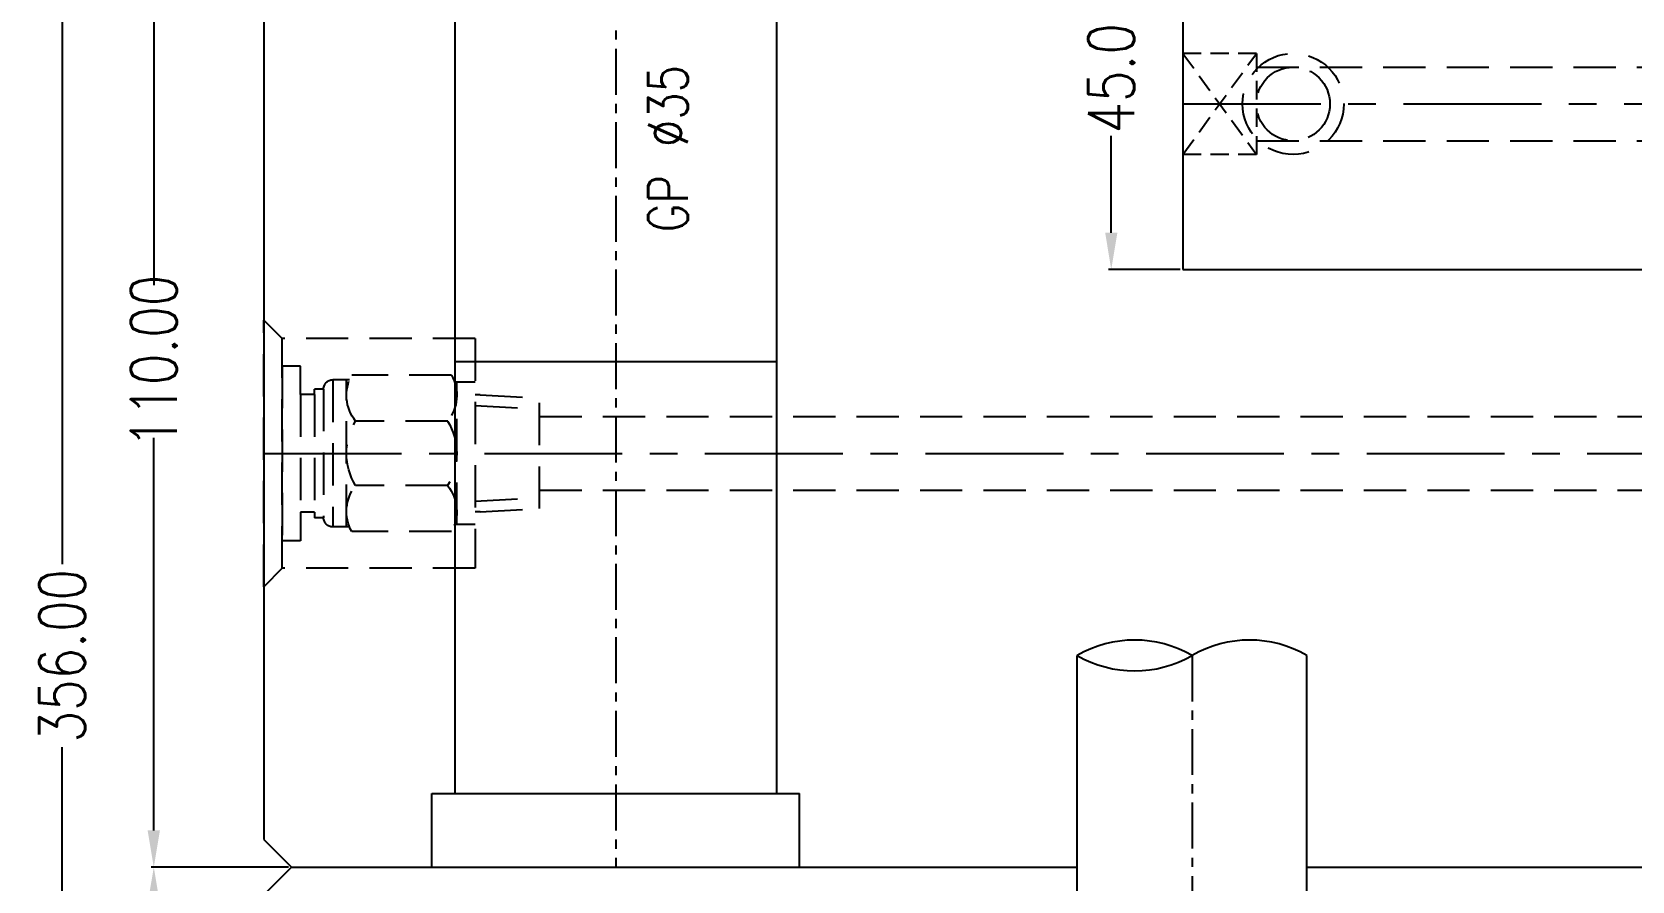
# Model space of a CAD drawing. Header units: millimetres. Extents: x 23075 to 24509, y -21593 to -20579.
# Drawn here: x 23546.9 to 23721, y -21378.1 to -21285.8 of the extents above; entities that cross this region are included whole.
import ezdxf

# ---------------------------------------------------------------- set-up
doc = ezdxf.new("R2010")
doc.units = ezdxf.units.MM
doc.header["$LTSCALE"] = 8
doc.linetypes.add('CENTER', pattern=[2, 1.25, -0.25, 0.25, -0.25])
doc.linetypes.add('HIDDEN', pattern=[0.375, 0.25, -0.125])
doc.layers.get('DEFPOINTS').update_dxf_attribs({"color": 6})
for name, color, linetype in [('Cav-cor', 30, 'Continuous'), ('text', 7, 'Continuous'), ('WT', 4, 'Continuous')]:
    doc.layers.add(name, color=color, linetype=linetype)
doc.layers.add('dim', color=3, linetype='Continuous', lineweight=15)
doc.styles.get("Standard").update_dxf_attribs({"font": 'txt.shx', "width": 0.8, "bigfont": 'chineset.shx'})
doc.dimstyles.new('ISO-25', dxfattribs={"dimtxt": 5, "dimasz": 4, "dimexe": 0.3, "dimexo": 0.3, "dimtad": 0, "dimzin": 1, "dimdsep": 46, "dimtxsty": 'Standard', "dimcen": 0, "dimclrd": 3, "dimclre": 3, "dimclrt": 3, "dimazin": 0, "dimtfac": 1, "dimtofl": 0, "dimtmove": 0, "dimatfit": 0, "dimfxl": 0, "dimarcsym": 0})

# ---------------------------------------------------------------- blocks, each defined once
blk = doc.blocks.new('*D27576')
at = {"layer": 'DEFPOINTS', "color": 0}
for p in [(23560.19, -21266.62), (23575.16, -21266.62), (23575.16, -21376.62)]:
    blk.add_point(p, dxfattribs=at)
at = {"layer": 'dim', "color": 3, "lineweight": -2}
for p, q in [((23574.86, -21266.62), (23559.89, -21266.62)), ((23560.19, -21270.62), (23560.19, -21313.33)), ((23560.19, -21372.62), (23560.19, -21329.91)), ((23574.86, -21376.62), (23559.89, -21376.62))]:
    blk.add_line(p, q, dxfattribs=at)
at = {"layer": 'dim', "color": 3}
for points in [[(23560.86, -21270.62), (23559.52, -21270.62), (23560.19, -21266.62)], [(23559.52, -21372.62), (23560.86, -21372.62), (23560.19, -21376.62)]]:
    blk.add_solid(points, dxfattribs=at)
at = {"layer": 'dim', "color": 3, "insert": (23560.19, -21321.62), "char_height": 5, "attachment_point": 5, "rotation": 90}
blk.add_mtext('110.00', dxfattribs=at)
blk = doc.blocks.new('*D27577')
at = {"layer": 'DEFPOINTS', "color": 0}
for p in [(23560.19, -21376.62), (23575.16, -21376.62), (23575.16, -21496.62)]:
    blk.add_point(p, dxfattribs=at)
at = {"layer": 'dim', "color": 3, "lineweight": -2}
for p, q in [((23574.86, -21376.62), (23559.89, -21376.62)), ((23560.19, -21380.62), (23560.19, -21427.66)), ((23560.19, -21492.62), (23560.19, -21445.58)), ((23574.86, -21496.62), (23559.89, -21496.62))]:
    blk.add_line(p, q, dxfattribs=at)
at = {"layer": 'dim', "color": 3}
for points in [[(23560.86, -21380.62), (23559.52, -21380.62), (23560.19, -21376.62)], [(23559.52, -21492.62), (23560.86, -21492.62), (23560.19, -21496.62)]]:
    blk.add_solid(points, dxfattribs=at)
at = {"layer": 'dim', "color": 3, "insert": (23560.19, -21436.62), "char_height": 5, "attachment_point": 5, "rotation": 90}
blk.add_mtext('120.00', dxfattribs=at)
blk = doc.blocks.new('*D27581')
at = {"layer": 'DEFPOINTS', "color": 0}
for p in [(23550.22, -21175.62), (23574.86, -21175.62), (23575.16, -21531.62)]:
    blk.add_point(p, dxfattribs=at)
at = {"layer": 'dim', "color": 3, "lineweight": -2}
for p, q in [((23574.56, -21175.62), (23549.92, -21175.62)), ((23550.22, -21179.62), (23550.22, -21343.66)), ((23550.22, -21527.62), (23550.22, -21363.58)), ((23574.86, -21531.62), (23549.92, -21531.62))]:
    blk.add_line(p, q, dxfattribs=at)
at = {"layer": 'dim', "color": 3}
for points in [[(23550.89, -21179.62), (23549.55, -21179.62), (23550.22, -21175.62)], [(23549.55, -21527.62), (23550.89, -21527.62), (23550.22, -21531.62)]]:
    blk.add_solid(points, dxfattribs=at)
at = {"layer": 'dim', "color": 3, "insert": (23550.22, -21353.62), "char_height": 5, "attachment_point": 5, "rotation": 90}
blk.add_mtext('356.00', dxfattribs=at)
blk = doc.blocks.new('*D27586')
at = {"layer": 'DEFPOINTS', "color": 0}
for p in [(23672.16, -21266.62), (23664.36, -21311.62), (23672.16, -21311.62)]:
    blk.add_point(p, dxfattribs=at)
at = {"layer": 'dim', "color": 3, "lineweight": -2}
for p, q in [((23671.86, -21266.62), (23664.06, -21266.62)), ((23664.36, -21270.62), (23664.36, -21281.16)), ((23664.36, -21307.62), (23664.36, -21297.08)), ((23671.86, -21311.62), (23664.06, -21311.62))]:
    blk.add_line(p, q, dxfattribs=at)
at = {"layer": 'dim', "color": 3}
for points in [[(23665.03, -21270.62), (23663.7, -21270.62), (23664.36, -21266.62)], [(23663.7, -21307.62), (23665.03, -21307.62), (23664.36, -21311.62)]]:
    blk.add_solid(points, dxfattribs=at)
at = {"layer": 'dim', "color": 3, "insert": (23664.36, -21289.12), "char_height": 5, "attachment_point": 5, "rotation": 90}
blk.add_mtext('45.00', dxfattribs=at)
blk = doc.blocks.new('20150513.114825')
at = {"layer": 'WT', "color": 125, "linetype": 'HIDDEN'}
for p, q in [((-5.5, 8), (5.5, 8)), ((5.5, 8), (-5.5, 0)), ((-5.5, 8), (5.5, 0)), ((-5.5, 0), (-5.5, 8)), ((5.5, 0), (5.5, 8)), ((-5.5, 0), (5.5, 0))]:
    blk.add_line(p, q, dxfattribs=at)
blk = doc.blocks.new('20160903.151524')
at = {"layer": 'WT', "color": 125, "linetype": 'HIDDEN', "ltscale": 2.3}
for p, q in [((-6.35, 23.56), (-6.01, 30)), ((-6.01, 30), (6.01, 30)), ((-5.19, 23), (-4.82, 30)), ((5.19, 23), (4.82, 30)), ((6.35, 23.56), (6.01, 30)), ((12.5, 23), (-12.5, 23)), ((-12.5, 23), (-12.5, 2)), ((-7.75, 23), (-7.75, 20.77)), ((-6.35, 23.56), (-6.35, 23)), ((6.35, 23.56), (6.35, 23)), ((7.75, 23), (7.75, 20.77)), ((12.5, 23), (12.5, 2)), ((-7.75, 21), (7.75, 21)), ((-8.5, 20.43), (-8.5, 9.57)), ((-3.5, 20.01), (-3.5, 9.99)), ((3.5, 20.01), (3.5, 9.99)), ((8.5, 20.43), (8.5, 9.57)), ((-8, 9.33), (-8, 7.51)), ((-8, 9), (8, 9)), ((8, 9.33), (8, 7.51)), ((8, 7.51), (-8, 7.51)), ((7, 6.51), (-7, 6.51)), ((-7, 6.51), (-7, 5.51)), ((-6.4, 5.51), (-7, 5.51)), ((-6.4, 5.51), (-7, 5.51)), ((6.4, 5.51), (-6.4, 5.51)), ((-6.4, 5.51), (-6.4, 4.01)), ((6.4, 5.51), (6.4, 4.01)), ((6.4, 5.51), (7, 5.51)), ((6.4, 5.51), (7, 5.51)), ((7, 6.51), (7, 5.51)), ((-9.5, 4.01), (-9.5, 2)), ((-6.4, 4.01), (-9.5, 4.01)), ((6.4, 4.01), (-6.4, 4.01)), ((6.4, 4.01), (9.5, 4.01)), ((9.5, 4.01), (9.5, 2)), ((-12.5, 2), (-14.5, 0)), ((-12.5, 2), (12.5, 2)), ((9.5, 2), (-9.5, 2)), ((12.5, 2), (14.5, 0)), ((-14.5, 0), (14.5, 0))]:
    blk.add_line(p, q, dxfattribs=at)
at = {"layer": 'WT', "color": 125, "linetype": 'CENTER', "ltscale": 1.5}
blk.add_line((0, 0), (0, 30), dxfattribs=at)
at = {"layer": 'WT', "color": 125, "linetype": 'HIDDEN', "ltscale": 2.3}
for centre, radius, start, end in [((-6.32, 16.53), 4.47, 50.9817, 119.248), ((0, 14.34), 6.66, 58.3016, 121.6984), ((6.32, 16.53), 4.47, 60.752, 129.0183), ((-6.32, 13.47), 4.47, 240.752, 309.0183), ((0, 15.66), 6.66, 238.3016, 301.6984), ((6.32, 13.47), 4.47, 230.9817, 299.248), ((-7, 7.51), 1, 180, 270), ((7, 7.51), 1, 270, 0)]:
    blk.add_arc(centre, radius, start, end, dxfattribs=at)

msp = doc.modelspace()

# ---------------------------------------------------------------- linework, layer by layer
at = {"linetype": 'CENTER', "ltscale": 0.5}
for p, q in [((23610.456, -21175.618), (23610.456, -21376.618)), ((23673.156, -21353.591), (23673.156, -21496.618))]:
    msp.add_line(p, q, dxfattribs=at)
at = {"linetype": 'Continuous'}
for p, q in [((23592.956, -21178.618), (23592.956, -21368.618)), ((23627.956, -21178.618), (23627.956, -21368.618)), ((23572.156, -21269.618), (23572.156, -21373.618)), ((23572.156, -21373.618), (23575.156, -21376.618)), ((23575.156, -21376.618), (23572.156, -21379.618)), ((23575.156, -21376.618), (23660.656, -21376.618)), ((23685.656, -21376.618), (23929.156, -21376.618))]:
    msp.add_line(p, q, dxfattribs=at)
for p, q in [((23592.956, -21321.618), (23627.956, -21321.618)), ((23660.656, -21453.618), (23660.656, -21353.591)), ((23685.656, -21453.618), (23685.656, -21353.591)), ((23590.456, -21368.618), (23630.456, -21368.618)), ((23590.456, -21376.618), (23590.456, -21368.618)), ((23630.456, -21376.618), (23630.456, -21368.618)), ((23590.456, -21376.618), (23630.456, -21376.618))]:
    msp.add_line(p, q)
for centre, start, end in [((23666.906, -21364.417), 60, 120), ((23679.406, -21364.417), 60, 120), ((23666.906, -21342.766), 240, 300)]:
    msp.add_arc(centre, 12.5, start, end)
at = {"layer": 'Cav-cor', "color": 241}
for p, q in [((23672.156, -21220.618), (23672.156, -21311.618)), ((23672.156, -21311.618), (23872.156, -21311.618))]:
    msp.add_line(p, q, dxfattribs=at)
at = {"layer": 'WT', "color": 125, "linetype": 'HIDDEN', "ltscale": 2.3}
for p, q in [((23680.156, -21289.618), (23864.156, -21289.618)), ((23680.156, -21297.618), (23753.156, -21297.618)), ((23602.156, -21327.618), (23753.156, -21327.618)), ((23602.156, -21335.618), (23759.156, -21335.618))]:
    msp.add_line(p, q, dxfattribs=at)
at = {"layer": 'WT', "color": 125, "linetype": 'CENTER', "ltscale": 1.5}
for p, q in [((23672.156, -21293.618), (23872.156, -21293.618)), ((23572.156, -21331.618), (23757.156, -21331.618))]:
    msp.add_line(p, q, dxfattribs=at)
at = {"layer": 'WT', "color": 125, "linetype": 'HIDDEN', "ltscale": 2.3}
for radius in [5.5, 4]:
    msp.add_circle((23684.156, -21293.618), radius, dxfattribs=at)

# ---------------------------------------------------------------- block references
at = {"layer": 'WT', "color": 125, "linetype": 'HIDDEN', "ltscale": 2.3, "xscale": -1, "rotation": 90}
msp.add_blockref('20150513.114825', (23680.156, -21293.618), dxfattribs=at)
at = {"layer": 'WT', "xscale": -1, "rotation": -90}
msp.add_blockref('20160903.151524', (23572.156, -21331.618), dxfattribs=at)

# ---------------------------------------------------------------- texts
at = {"layer": 'text', "insert": (23613.978, -21307.585), "char_height": 4.32, "width": 34.38046, "attachment_point": 1, "rotation": 90}
msp.add_mtext('GP %%c35', dxfattribs=at)

# ---------------------------------------------------------------- dimensions: what is measured, and where the dimension line sits
at = {"layer": 'dim'}
for base, p1, p2, picture, middle in [((23550.221, -21175.618), (23575.156, -21531.618), (23574.856, -21175.618), '*D27581', (23550.221, -21353.618)), ((23560.19, -21266.618), (23575.156, -21376.618), (23575.156, -21266.618), '*D27576', (23560.19, -21321.618)), ((23664.363, -21311.618), (23672.156, -21266.618), (23672.156, -21311.618), '*D27586', (23664.363, -21289.118)), ((23560.19, -21376.618), (23575.156, -21496.618), (23575.156, -21376.618), '*D27577', (23560.19, -21436.618))]:
    dim = msp.add_linear_dim(base=base, p1=p1, p2=p2, angle=90, dimstyle='ISO-25', dxfattribs=at)
    dim.commit()
    dim.dimension.update_dxf_attribs({"geometry": picture, "text_midpoint": middle})

doc.saveas('drawing.dxf')
